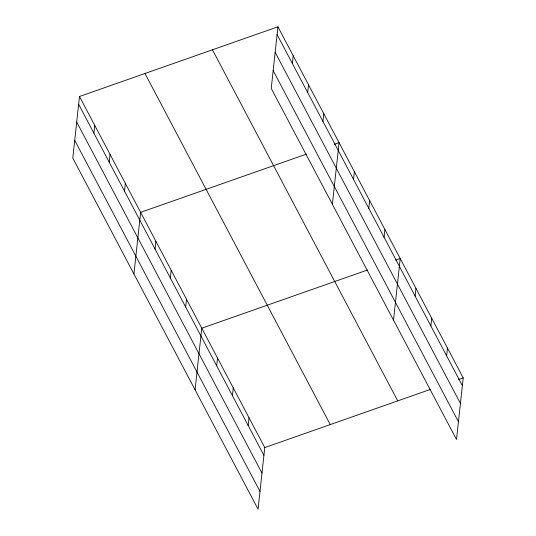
<?xml version="1.0" encoding="UTF-8"?>
<svg xmlns="http://www.w3.org/2000/svg" width="536" height="536" viewBox="0 0 536 536"><rect width="100%" height="100%" fill="white"/><g stroke="black" fill="none" stroke-linecap="round" stroke-linejoin="round"><path stroke-width="0.8" d="M79.489 96.487L72.789 158.113L258.071 509.2L264.764 447.573L79.489 96.487L277.929 26.8L463.211 377.887L456.511 439.513L271.236 88.427L277.929 26.8M93.927 133.223L94.772 125.451M109.21 162.194L110.054 154.415M124.499 191.158L125.344 183.379M133.933 273.97L140.626 212.343L306.331 154.16M155.072 249.086L155.916 241.314M170.354 278.05L171.198 270.278M185.644 307.014L186.488 299.242M195.077 389.833L201.77 328.206L367.468 270.017M216.678 365.82L217.522 358.048M232.423 395.662L233.267 387.89M248.175 425.504L249.019 417.732M292.368 63.536L293.212 55.764M307.657 92.5L308.502 84.728M322.94 121.471L323.784 113.692M332.374 204.283L339.074 142.656L334.39 144.305M353.512 179.399L354.356 171.62M368.795 208.363L369.639 200.591M384.084 237.327L384.928 229.555M393.518 320.146L400.211 258.52L395.535 260.161M415.119 296.133L415.963 288.361M430.864 325.975L431.708 318.203M446.615 355.817L447.46 348.045M264.764 447.573L430.468 389.384M458.528 379.528L463.211 377.887M277.085 34.572L462.367 385.659M275.156 52.347L460.431 403.434M273.166 70.652L458.448 421.738M212.444 49.794L397.725 400.881M144.975 73.492L330.25 424.579M78.645 104.259L263.92 455.345M76.708 122.034L261.99 473.12M74.725 140.345L260 491.432"/></g></svg>
